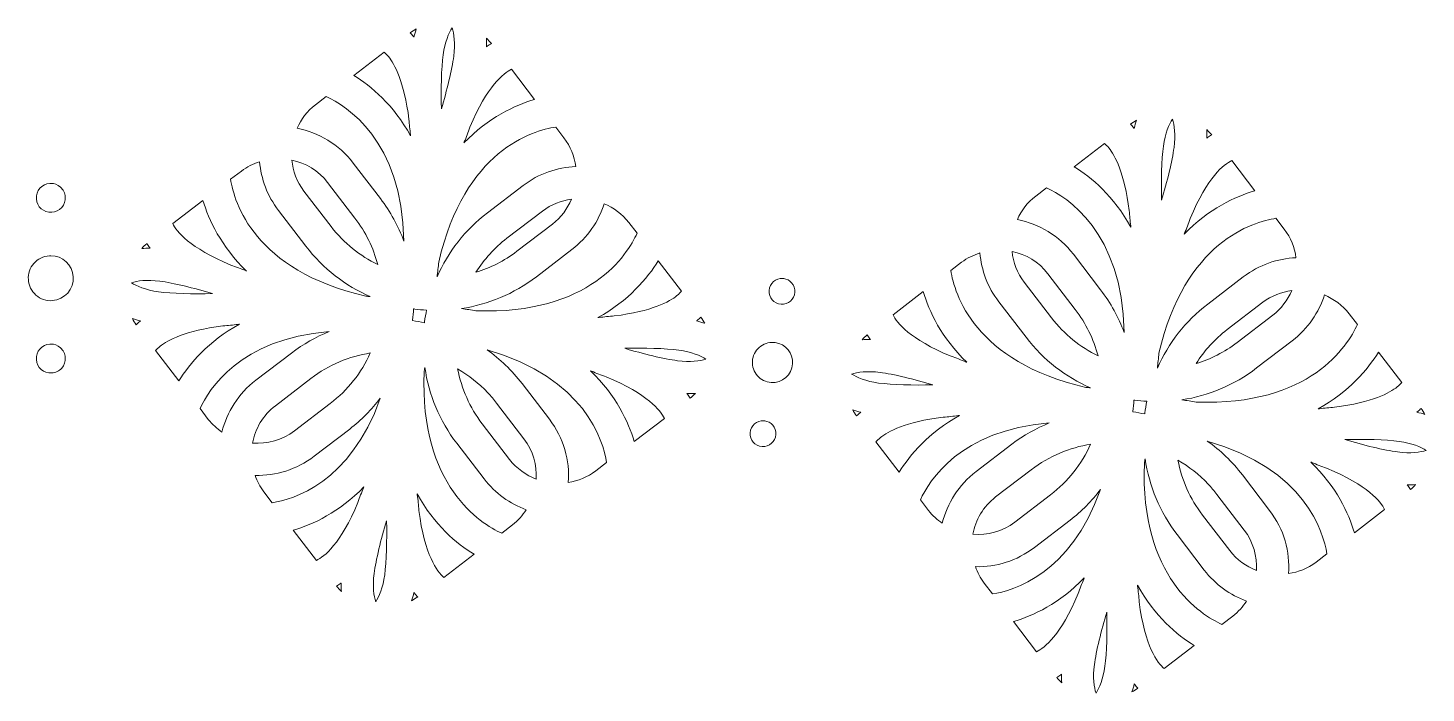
# Model space of a CAD drawing. Header units: millimetres. Extents: x 24 to 984, y -529 to -8.
# Drawn here: x 376.19 to 417.38, y -416.3 to -396.68 of the extents above; entities that cross this region are included whole.
import ezdxf

# ---------------------------------------------------------------- set-up
doc = ezdxf.new("R2010")
doc.units = ezdxf.units.MM
doc.header["$MEASUREMENT"] = 0
doc.layers.add('腰帶', color=7, linetype='Continuous', lineweight=0)

msp = doc.modelspace()

# ---------------------------------------------------------------- linework, layer by layer
at = {"layer": '腰帶', "color": 84, "lineweight": 20, "true_color": 0x2caa00}
for points, knots in [([(387.636, -396.711), (387.61, -396.788), (387.586, -396.867), (387.565, -396.951), (387.56, -396.945), (387.556, -396.937), (387.551, -396.931), (387.518, -396.891), (387.486, -396.859), (387.454, -396.824), (387.513, -396.784), (387.573, -396.744), (387.636, -396.711)], [0, 0, 0, 0, 1, 1, 1, 2, 2, 2, 3, 3, 3, 4, 4, 4, 4]), ([(388.426, -397.477), (388.476, -397.099), (388.595, -396.824), (388.691, -396.681), (388.745, -396.844), (388.788, -397.14), (388.738, -397.518), (388.686, -397.909), (388.536, -398.532), (388.373, -399.07), (388.356, -398.509), (388.374, -397.868), (388.426, -397.477)], [0, 0, 0, 0, 1, 1, 1, 2, 2, 2, 3, 3, 3, 4, 4, 4, 4]), ([(389.847, -397.143), (389.807, -397.167), (389.767, -397.19), (389.725, -397.22), (389.719, -397.225), (389.713, -397.231), (389.707, -397.236), (389.708, -397.15), (389.706, -397.067), (389.701, -396.986), (389.753, -397.034), (389.801, -397.088), (389.847, -397.143)], [0, 0, 0, 0, 1, 1, 1, 2, 2, 2, 3, 3, 3, 4, 4, 4, 4]), ([(385.794, -398.082), (385.794, -398.082), (386.69, -397.397), (386.69, -397.397), (386.728, -397.431), (386.773, -397.473), (386.818, -397.528), (386.996, -397.748), (387.277, -398.259), (387.419, -399.377), (387.429, -399.529), (387.444, -399.678), (387.465, -399.821), (387.466, -399.835), (387.467, -399.85), (387.468, -399.864), (386.964, -398.947), (386.302, -398.396), (385.794, -398.082)], [0, 0, 0, 0, 1, 1, 1, 2, 2, 2, 3, 3, 3, 4, 4, 4, 5, 5, 5, 6, 6, 6, 6]), ([(389.048, -400.044), (389.108, -399.907), (389.163, -399.762), (389.214, -399.612), (389.722, -398.386), (390.206, -398.012), (390.439, -397.901), (390.439, -397.901), (391.12, -398.79), (391.12, -398.79), (390.548, -398.961), (389.764, -399.32), (389.037, -400.074), (389.04, -400.064), (389.044, -400.054), (389.048, -400.044)], [0, 0, 0, 0, 1, 1, 1, 2, 2, 2, 3, 3, 3, 4, 4, 4, 5, 5, 5, 5]), ([(386.577, -401.714), (386.577, -401.714), (385.774, -400.665), (385.774, -400.665), (385.351, -400.112), (384.757, -399.766), (384.123, -399.64), (384.242, -399.376), (384.418, -399.135), (384.663, -398.948), (384.663, -398.948), (384.98, -398.705), (384.98, -398.705), (385.567, -398.97), (387.215, -399.983), (387.27, -402.968), (387.105, -402.523), (386.873, -402.101), (386.577, -401.714)], [0, 0, 0, 0, 1, 1, 1, 2, 2, 2, 3, 3, 3, 4, 4, 4, 5, 5, 5, 6, 6, 6, 6]), ([(408.857, -399.403), (408.831, -399.48), (408.807, -399.559), (408.786, -399.642), (408.781, -399.636), (408.777, -399.629), (408.772, -399.623), (408.739, -399.583), (408.707, -399.55), (408.675, -399.516), (408.734, -399.475), (408.794, -399.436), (408.857, -399.403)], [0, 0, 0, 0, 1, 1, 1, 2, 2, 2, 3, 3, 3, 4, 4, 4, 4]), ([(409.647, -400.168), (409.697, -399.79), (409.816, -399.516), (409.912, -399.373), (409.966, -399.536), (410.01, -399.832), (409.959, -400.21), (409.907, -400.601), (409.757, -401.224), (409.594, -401.761), (409.577, -401.2), (409.595, -400.559), (409.647, -400.168)], [0, 0, 0, 0, 1, 1, 1, 2, 2, 2, 3, 3, 3, 4, 4, 4, 4]), ([(388.296, -403.585), (389.056, -400.289), (391.069, -399.706), (391.742, -399.603), (391.742, -399.603), (391.986, -399.922), (391.986, -399.922), (392.181, -400.177), (392.29, -400.47), (392.332, -400.768), (391.788, -400.792), (391.245, -400.975), (390.78, -401.33), (390.78, -401.33), (389.731, -402.134), (389.731, -402.134), (389.075, -402.636), (388.571, -403.285), (388.247, -404.024), (388.265, -403.875), (388.281, -403.729), (388.296, -403.585)], [0, 0, 0, 0, 1, 1, 1, 2, 2, 2, 3, 3, 3, 4, 4, 4, 5, 5, 5, 6, 6, 6, 7, 7, 7, 7]), ([(411.069, -399.834), (411.028, -399.859), (410.989, -399.882), (410.947, -399.912), (410.94, -399.916), (410.934, -399.922), (410.928, -399.927), (410.93, -399.841), (410.927, -399.758), (410.922, -399.677), (410.974, -399.726), (411.022, -399.779), (411.069, -399.834)], [0, 0, 0, 0, 1, 1, 1, 2, 2, 2, 3, 3, 3, 4, 4, 4, 4]), ([(407.016, -400.773), (407.016, -400.773), (407.911, -400.088), (407.911, -400.088), (407.949, -400.122), (407.994, -400.164), (408.039, -400.22), (408.218, -400.439), (408.499, -400.951), (408.64, -402.069), (408.65, -402.22), (408.665, -402.37), (408.686, -402.513), (408.687, -402.527), (408.689, -402.541), (408.69, -402.555), (408.185, -401.638), (407.523, -401.087), (407.016, -400.773)], [0, 0, 0, 0, 1, 1, 1, 2, 2, 2, 3, 3, 3, 4, 4, 4, 5, 5, 5, 6, 6, 6, 6]), ([(382.481, -400.901), (382.648, -400.773), (382.831, -400.687), (383.02, -400.625), (383.063, -401.131), (383.243, -401.632), (383.574, -402.064), (383.574, -402.064), (384.378, -403.114), (384.378, -403.114), (384.893, -403.788), (385.552, -404.287), (386.279, -404.604), (386.234, -404.599), (386.19, -404.595), (386.144, -404.59), (382.849, -403.83), (382.265, -401.818), (382.163, -401.144), (382.163, -401.144), (382.481, -400.901), (382.481, -400.901)], [0, 0, 0, 0, 1, 1, 1, 2, 2, 2, 3, 3, 3, 4, 4, 4, 5, 5, 5, 6, 6, 6, 7, 7, 7, 7]), ([(385.023, -401.239), (385.023, -401.239), (385.826, -402.288), (385.826, -402.288), (386.144, -402.703), (386.37, -403.169), (386.499, -403.661), (385.978, -403.405), (385.505, -403.031), (385.128, -402.54), (385.128, -402.54), (384.325, -401.49), (384.325, -401.49), (384.115, -401.216), (384.002, -400.899), (383.968, -400.578), (384.373, -400.666), (384.752, -400.885), (385.023, -401.239)], [0, 0, 0, 0, 1, 1, 1, 2, 2, 2, 3, 3, 3, 4, 4, 4, 5, 5, 5, 6, 6, 6, 6]), ([(410.269, -402.735), (410.329, -402.598), (410.384, -402.453), (410.435, -402.304), (410.943, -401.077), (411.427, -400.704), (411.66, -400.592), (411.66, -400.592), (412.341, -401.481), (412.341, -401.481), (411.769, -401.652), (410.985, -402.011), (410.258, -402.766), (410.261, -402.755), (410.265, -402.746), (410.269, -402.735)], [0, 0, 0, 0, 1, 1, 1, 2, 2, 2, 3, 3, 3, 4, 4, 4, 5, 5, 5, 5]), ([(376.84, -401.267), (376.849, -401.266), (376.858, -401.266), (376.868, -401.266), (376.971, -401.266), (377.07, -401.303), (377.148, -401.372), (377.234, -401.447), (377.285, -401.551), (377.293, -401.664), (377.3, -401.778), (377.263, -401.887), (377.187, -401.973), (377.112, -402.059), (377.009, -402.11), (376.895, -402.117), (376.654, -402.131), (376.457, -401.954), (376.442, -401.72), (376.427, -401.485), (376.605, -401.282), (376.84, -401.267)], [0, 0, 0, 0, 1, 1, 1, 2, 2, 2, 3, 3, 3, 4, 4, 4, 5, 5, 5, 6, 6, 6, 7, 7, 7, 7]), ([(407.798, -404.406), (407.798, -404.406), (406.995, -403.356), (406.995, -403.356), (406.572, -402.803), (405.978, -402.457), (405.344, -402.331), (405.463, -402.068), (405.639, -401.826), (405.884, -401.639), (405.884, -401.639), (406.201, -401.397), (406.201, -401.397), (406.788, -401.662), (408.436, -402.674), (408.491, -405.66), (408.326, -405.215), (408.094, -404.792), (407.798, -404.406)], [0, 0, 0, 0, 1, 1, 1, 2, 2, 2, 3, 3, 3, 4, 4, 4, 5, 5, 5, 6, 6, 6, 6]), ([(381.349, -401.767), (381.52, -402.339), (381.879, -403.123), (382.634, -403.85), (382.623, -403.846), (382.614, -403.843), (382.603, -403.839), (382.466, -403.779), (382.321, -403.724), (382.172, -403.673), (380.945, -403.164), (380.572, -402.68), (380.46, -402.447), (380.46, -402.447), (381.349, -401.767), (381.349, -401.767)], [0, 0, 0, 0, 1, 1, 1, 2, 2, 2, 3, 3, 3, 4, 4, 4, 5, 5, 5, 5]), ([(393.17, -401.864), (393.447, -401.982), (393.701, -402.164), (393.897, -402.419), (393.897, -402.419), (394.14, -402.736), (394.14, -402.736), (393.86, -403.354), (392.755, -405.147), (389.392, -405.022), (389.253, -405), (389.113, -404.978), (388.969, -404.957), (389.746, -404.838), (390.505, -404.528), (391.173, -404.018), (391.173, -404.018), (392.222, -403.215), (392.222, -403.215), (392.687, -402.859), (393.005, -402.383), (393.17, -401.864)], [0, 0, 0, 0, 1, 1, 1, 2, 2, 2, 3, 3, 3, 4, 4, 4, 5, 5, 5, 6, 6, 6, 7, 7, 7, 7]), ([(389.39, -403.888), (389.632, -403.507), (389.937, -403.166), (390.305, -402.884), (390.305, -402.884), (391.355, -402.081), (391.355, -402.081), (391.611, -401.885), (391.905, -401.776), (392.205, -401.734), (392.086, -402.012), (391.904, -402.267), (391.648, -402.464), (391.648, -402.464), (390.598, -403.267), (390.598, -403.267), (390.225, -403.553), (389.815, -403.756), (389.39, -403.888)], [0, 0, 0, 0, 1, 1, 1, 2, 2, 2, 3, 3, 3, 4, 4, 4, 5, 5, 5, 6, 6, 6, 6]), ([(409.517, -406.276), (410.278, -402.981), (412.29, -402.397), (412.963, -402.295), (412.963, -402.295), (413.207, -402.613), (413.207, -402.613), (413.403, -402.869), (413.511, -403.161), (413.553, -403.459), (413.009, -403.483), (412.466, -403.666), (412.001, -404.022), (412.001, -404.022), (410.952, -404.825), (410.952, -404.825), (410.296, -405.327), (409.792, -405.976), (409.468, -406.716), (409.486, -406.567), (409.502, -406.421), (409.517, -406.276)], [0, 0, 0, 0, 1, 1, 1, 2, 2, 2, 3, 3, 3, 4, 4, 4, 5, 5, 5, 6, 6, 6, 7, 7, 7, 7]), ([(379.702, -403.039), (379.727, -403.079), (379.75, -403.119), (379.78, -403.161), (379.784, -403.167), (379.791, -403.174), (379.795, -403.18), (379.71, -403.178), (379.627, -403.181), (379.546, -403.186), (379.594, -403.134), (379.647, -403.086), (379.702, -403.039)], [0, 0, 0, 0, 1, 1, 1, 2, 2, 2, 3, 3, 3, 4, 4, 4, 4]), ([(376.91, -404.723), (376.735, -404.736), (376.563, -404.676), (376.43, -404.559), (376.297, -404.443), (376.217, -404.281), (376.206, -404.104), (376.194, -403.927), (376.252, -403.757), (376.369, -403.624), (376.486, -403.49), (376.647, -403.411), (376.824, -403.4), (376.838, -403.398), (376.853, -403.398), (376.867, -403.398), (377.214, -403.398), (377.506, -403.668), (377.529, -404.018), (377.553, -404.383), (377.275, -404.699), (376.91, -404.723)], [0, 0, 0, 0, 1, 1, 1, 2, 2, 2, 3, 3, 3, 4, 4, 4, 5, 5, 5, 6, 6, 6, 7, 7, 7, 7]), ([(394.763, -403.551), (394.763, -403.551), (395.448, -404.446), (395.448, -404.446), (395.414, -404.484), (395.372, -404.529), (395.316, -404.574), (395.097, -404.753), (394.585, -405.034), (393.468, -405.176), (393.316, -405.185), (393.166, -405.2), (393.023, -405.221), (393.009, -405.222), (392.995, -405.224), (392.981, -405.225), (393.898, -404.72), (394.449, -404.058), (394.763, -403.551)], [0, 0, 0, 0, 1, 1, 1, 2, 2, 2, 3, 3, 3, 4, 4, 4, 5, 5, 5, 6, 6, 6, 6]), ([(403.702, -403.592), (403.869, -403.465), (404.052, -403.378), (404.241, -403.317), (404.284, -403.823), (404.464, -404.323), (404.795, -404.756), (404.795, -404.756), (405.599, -405.805), (405.599, -405.805), (406.114, -406.479), (406.773, -406.978), (407.501, -407.296), (407.455, -407.291), (407.411, -407.287), (407.365, -407.282), (404.07, -406.522), (403.486, -404.509), (403.384, -403.836), (403.384, -403.836), (403.702, -403.592), (403.702, -403.592)], [0, 0, 0, 0, 1, 1, 1, 2, 2, 2, 3, 3, 3, 4, 4, 4, 5, 5, 5, 6, 6, 6, 7, 7, 7, 7]), ([(406.244, -403.93), (406.244, -403.93), (407.048, -404.98), (407.048, -404.98), (407.365, -405.395), (407.591, -405.86), (407.72, -406.353), (407.199, -406.096), (406.726, -405.723), (406.349, -405.231), (406.349, -405.231), (405.546, -404.181), (405.546, -404.181), (405.336, -403.907), (405.223, -403.59), (405.189, -403.27), (405.594, -403.358), (405.973, -403.576), (406.244, -403.93)], [0, 0, 0, 0, 1, 1, 1, 2, 2, 2, 3, 3, 3, 4, 4, 4, 5, 5, 5, 6, 6, 6, 6]), ([(398.658, -404.736), (398.582, -404.803), (398.484, -404.836), (398.382, -404.83), (398.168, -404.813), (398.014, -404.633), (398.028, -404.424), (398.042, -404.215), (398.224, -404.056), (398.433, -404.07), (398.442, -404.07), (398.45, -404.071), (398.459, -404.072), (398.55, -404.085), (398.633, -404.129), (398.694, -404.199), (398.761, -404.276), (398.794, -404.374), (398.788, -404.475), (398.781, -404.577), (398.735, -404.669), (398.658, -404.736)], [0, 0, 0, 0, 1, 1, 1, 2, 2, 2, 3, 3, 3, 4, 4, 4, 5, 5, 5, 6, 6, 6, 7, 7, 7, 7]), ([(380.078, -404.149), (380.469, -404.201), (381.092, -404.351), (381.629, -404.514), (381.068, -404.53), (380.427, -404.513), (380.036, -404.461), (379.658, -404.41), (379.384, -404.291), (379.241, -404.196), (379.404, -404.141), (379.7, -404.098), (380.078, -404.149)], [0, 0, 0, 0, 1, 1, 1, 2, 2, 2, 3, 3, 3, 4, 4, 4, 4]), ([(402.571, -404.458), (402.741, -405.03), (403.1, -405.814), (403.855, -406.542), (403.844, -406.538), (403.835, -406.534), (403.824, -406.53), (403.687, -406.47), (403.542, -406.415), (403.393, -406.364), (402.166, -405.856), (401.793, -405.372), (401.681, -405.139), (401.681, -405.139), (402.571, -404.458), (402.571, -404.458)], [0, 0, 0, 0, 1, 1, 1, 2, 2, 2, 3, 3, 3, 4, 4, 4, 5, 5, 5, 5]), ([(410.611, -406.58), (410.853, -406.198), (411.158, -405.857), (411.526, -405.576), (411.526, -405.576), (412.576, -404.772), (412.576, -404.772), (412.832, -404.576), (413.126, -404.467), (413.426, -404.425), (413.307, -404.704), (413.126, -404.959), (412.869, -405.155), (412.869, -405.155), (411.819, -405.958), (411.819, -405.958), (411.446, -406.244), (411.036, -406.447), (410.611, -406.58)], [0, 0, 0, 0, 1, 1, 1, 2, 2, 2, 3, 3, 3, 4, 4, 4, 5, 5, 5, 6, 6, 6, 6]), ([(414.392, -404.555), (414.668, -404.674), (414.922, -404.855), (415.118, -405.111), (415.118, -405.111), (415.361, -405.427), (415.361, -405.427), (415.082, -406.046), (413.976, -407.838), (410.614, -407.714), (410.474, -407.691), (410.334, -407.67), (410.19, -407.648), (410.967, -407.529), (411.726, -407.22), (412.394, -406.709), (412.394, -406.709), (413.443, -405.906), (413.443, -405.906), (413.908, -405.55), (414.226, -405.074), (414.392, -404.555)], [0, 0, 0, 0, 1, 1, 1, 2, 2, 2, 3, 3, 3, 4, 4, 4, 5, 5, 5, 6, 6, 6, 7, 7, 7, 7]), ([(379.491, -405.336), (379.451, -405.368), (379.418, -405.401), (379.384, -405.433), (379.343, -405.374), (379.304, -405.314), (379.272, -405.251), (379.348, -405.277), (379.427, -405.301), (379.51, -405.322), (379.504, -405.327), (379.497, -405.331), (379.491, -405.336)], [0, 0, 0, 0, 1, 1, 1, 2, 2, 2, 3, 3, 3, 4, 4, 4, 4]), ([(387.939, -405.001), (387.916, -405.115), (387.892, -405.228), (387.877, -405.345), (387.875, -405.355), (387.875, -405.365), (387.874, -405.375), (387.758, -405.351), (387.642, -405.328), (387.525, -405.313), (387.525, -405.308), (387.527, -405.303), (387.527, -405.298), (387.542, -405.187), (387.548, -405.076), (387.555, -404.965), (387.566, -404.967), (387.577, -404.97), (387.588, -404.971), (387.705, -404.987), (387.822, -404.994), (387.939, -405.001)], [0, 0, 0, 0, 1, 1, 1, 2, 2, 2, 3, 3, 3, 4, 4, 4, 5, 5, 5, 6, 6, 6, 7, 7, 7, 7]), ([(395.913, -405.307), (395.953, -405.274), (395.986, -405.242), (396.02, -405.21), (396.061, -405.269), (396.1, -405.329), (396.133, -405.392), (396.056, -405.366), (395.977, -405.342), (395.894, -405.321), (395.9, -405.316), (395.907, -405.312), (395.913, -405.307)], [0, 0, 0, 0, 1, 1, 1, 2, 2, 2, 3, 3, 3, 4, 4, 4, 4]), ([(380.641, -407.092), (380.641, -407.092), (379.956, -406.197), (379.956, -406.197), (379.99, -406.159), (380.032, -406.114), (380.088, -406.069), (380.307, -405.89), (380.819, -405.609), (381.937, -405.467), (382.088, -405.457), (382.238, -405.442), (382.381, -405.422), (382.395, -405.42), (382.409, -405.419), (382.423, -405.418), (381.506, -405.923), (380.955, -406.585), (380.641, -407.092)], [0, 0, 0, 0, 1, 1, 1, 2, 2, 2, 3, 3, 3, 4, 4, 4, 5, 5, 5, 6, 6, 6, 6]), ([(381.91, -408.598), (381.762, -408.495), (381.623, -408.375), (381.507, -408.224), (381.507, -408.224), (381.265, -407.907), (381.265, -407.907), (381.516, -407.351), (382.436, -405.845), (385.065, -405.638), (384.678, -405.796), (384.305, -406.002), (383.958, -406.268), (383.958, -406.268), (382.908, -407.071), (382.908, -407.071), (382.391, -407.466), (382.055, -408.011), (381.91, -408.598)], [0, 0, 0, 0, 1, 1, 1, 2, 2, 2, 3, 3, 3, 4, 4, 4, 5, 5, 5, 6, 6, 6, 6]), ([(377.187, -406.711), (377.112, -406.797), (377.009, -406.848), (376.895, -406.856), (376.654, -406.873), (376.457, -406.692), (376.442, -406.458), (376.427, -406.223), (376.605, -406.021), (376.84, -406.005), (376.849, -406.004), (376.858, -406.004), (376.868, -406.004), (376.971, -406.004), (377.07, -406.041), (377.148, -406.11), (377.234, -406.185), (377.285, -406.289), (377.293, -406.403), (377.3, -406.516), (377.263, -406.626), (377.187, -406.711)], [0, 0, 0, 0, 1, 1, 1, 2, 2, 2, 3, 3, 3, 4, 4, 4, 5, 5, 5, 6, 6, 6, 7, 7, 7, 7]), ([(395.326, -406.494), (394.935, -406.442), (394.312, -406.292), (393.775, -406.129), (394.336, -406.113), (394.977, -406.13), (395.368, -406.182), (395.746, -406.232), (396.02, -406.351), (396.164, -406.447), (396, -406.501), (395.704, -406.545), (395.326, -406.494)], [0, 0, 0, 0, 1, 1, 1, 2, 2, 2, 3, 3, 3, 4, 4, 4, 4]), ([(398.089, -407.138), (397.932, -407.129), (397.787, -407.056), (397.683, -406.937), (397.579, -406.818), (397.527, -406.665), (397.538, -406.507), (397.548, -406.35), (397.62, -406.205), (397.739, -406.101), (397.858, -405.997), (398.011, -405.946), (398.169, -405.956), (398.181, -405.957), (398.194, -405.959), (398.207, -405.96), (398.514, -406.001), (398.741, -406.274), (398.72, -406.587), (398.698, -406.913), (398.415, -407.16), (398.089, -407.138)], [0, 0, 0, 0, 1, 1, 1, 2, 2, 2, 3, 3, 3, 4, 4, 4, 5, 5, 5, 6, 6, 6, 7, 7, 7, 7]), ([(400.923, -405.731), (400.948, -405.771), (400.971, -405.811), (401.001, -405.853), (401.006, -405.859), (401.012, -405.865), (401.016, -405.871), (400.931, -405.87), (400.848, -405.872), (400.767, -405.877), (400.815, -405.825), (400.869, -405.777), (400.923, -405.731)], [0, 0, 0, 0, 1, 1, 1, 2, 2, 2, 3, 3, 3, 4, 4, 4, 4]), ([(383.483, -407.821), (383.483, -407.821), (384.532, -407.018), (384.532, -407.018), (385.062, -406.613), (385.664, -406.365), (386.281, -406.267), (386.02, -406.85), (385.618, -407.361), (385.099, -407.758), (385.099, -407.758), (384.049, -408.562), (384.049, -408.562), (383.682, -408.843), (383.24, -408.955), (382.811, -408.922), (382.892, -408.499), (383.115, -408.103), (383.483, -407.821)], [0, 0, 0, 0, 1, 1, 1, 2, 2, 2, 3, 3, 3, 4, 4, 4, 5, 5, 5, 6, 6, 6, 6]), ([(392.923, -409.742), (392.678, -409.93), (392.399, -410.037), (392.114, -410.083), (392.158, -409.437), (391.979, -408.774), (391.556, -408.221), (391.556, -408.221), (390.753, -407.171), (390.753, -407.171), (390.452, -406.778), (390.102, -406.445), (389.719, -406.171), (392.61, -407.004), (393.144, -408.858), (393.241, -409.499), (393.241, -409.499), (392.923, -409.742), (392.923, -409.742)], [0, 0, 0, 0, 1, 1, 1, 2, 2, 2, 3, 3, 3, 4, 4, 4, 5, 5, 5, 6, 6, 6, 6]), ([(415.984, -406.242), (415.984, -406.242), (416.669, -407.137), (416.669, -407.137), (416.635, -407.176), (416.593, -407.22), (416.537, -407.266), (416.318, -407.444), (415.806, -407.725), (414.689, -407.867), (414.537, -407.877), (414.388, -407.892), (414.245, -407.913), (414.23, -407.914), (414.216, -407.915), (414.202, -407.916), (415.119, -407.412), (415.67, -406.75), (415.984, -406.242)], [0, 0, 0, 0, 1, 1, 1, 2, 2, 2, 3, 3, 3, 4, 4, 4, 5, 5, 5, 6, 6, 6, 6]), ([(390.467, -411.338), (390.467, -411.338), (390.151, -411.58), (390.151, -411.58), (389.532, -411.301), (387.74, -410.195), (387.864, -406.833), (387.872, -406.787), (387.879, -406.742), (387.887, -406.695), (388.004, -407.501), (388.321, -408.267), (388.827, -408.929), (388.827, -408.929), (389.63, -409.978), (389.63, -409.978), (389.961, -410.411), (390.397, -410.716), (390.874, -410.889), (390.765, -411.056), (390.634, -411.21), (390.467, -411.338)], [0, 0, 0, 0, 1, 1, 1, 2, 2, 2, 3, 3, 3, 4, 4, 4, 5, 5, 5, 6, 6, 6, 7, 7, 7, 7]), ([(390.381, -409.404), (390.381, -409.404), (389.578, -408.354), (389.578, -408.354), (389.209, -407.872), (388.967, -407.32), (388.854, -406.738), (389.177, -406.925), (389.479, -407.159), (389.744, -407.442), (389.835, -407.537), (389.921, -407.639), (390.002, -407.746), (390.002, -407.746), (390.806, -408.795), (390.806, -408.795), (391.077, -409.15), (391.188, -409.573), (391.168, -409.987), (390.867, -409.87), (390.591, -409.678), (390.381, -409.404)], [0, 0, 0, 0, 1, 1, 1, 2, 2, 2, 3, 3, 3, 4, 4, 4, 5, 5, 5, 6, 6, 6, 7, 7, 7, 7]), ([(394.055, -408.876), (393.884, -408.304), (393.525, -407.52), (392.77, -406.793), (392.781, -406.797), (392.79, -406.8), (392.801, -406.804), (392.938, -406.864), (393.083, -406.919), (393.232, -406.97), (394.459, -407.479), (394.832, -407.962), (394.944, -408.196), (394.944, -408.196), (394.055, -408.876), (394.055, -408.876)], [0, 0, 0, 0, 1, 1, 1, 2, 2, 2, 3, 3, 3, 4, 4, 4, 5, 5, 5, 5]), ([(401.299, -406.84), (401.69, -406.892), (402.313, -407.042), (402.85, -407.205), (402.289, -407.222), (401.649, -407.204), (401.257, -407.152), (400.879, -407.102), (400.605, -406.983), (400.462, -406.888), (400.625, -406.833), (400.921, -406.79), (401.299, -406.84)], [0, 0, 0, 0, 1, 1, 1, 2, 2, 2, 3, 3, 3, 4, 4, 4, 4]), ([(383.388, -410.682), (383.388, -410.682), (383.145, -410.364), (383.145, -410.364), (383.029, -410.213), (382.949, -410.047), (382.888, -409.877), (383.493, -409.89), (384.107, -409.708), (384.624, -409.312), (384.624, -409.312), (385.673, -408.509), (385.673, -408.509), (386.018, -408.245), (386.317, -407.938), (386.575, -407.602), (385.689, -410.107), (383.995, -410.59), (383.388, -410.682)], [0, 0, 0, 0, 1, 1, 1, 2, 2, 2, 3, 3, 3, 4, 4, 4, 5, 5, 5, 6, 6, 6, 6]), ([(395.702, -407.604), (395.677, -407.563), (395.654, -407.524), (395.624, -407.482), (395.62, -407.475), (395.614, -407.469), (395.609, -407.463), (395.694, -407.465), (395.777, -407.462), (395.857, -407.457), (395.81, -407.509), (395.757, -407.557), (395.702, -407.604)], [0, 0, 0, 0, 1, 1, 1, 2, 2, 2, 3, 3, 3, 4, 4, 4, 4]), ([(409.161, -407.692), (409.137, -407.806), (409.113, -407.92), (409.098, -408.036), (409.096, -408.046), (409.097, -408.056), (409.095, -408.066), (408.979, -408.042), (408.863, -408.019), (408.746, -408.004), (408.747, -407.999), (408.748, -407.995), (408.749, -407.99), (408.763, -407.878), (408.769, -407.767), (408.777, -407.656), (408.788, -407.658), (408.798, -407.661), (408.809, -407.662), (408.926, -407.678), (409.043, -407.685), (409.161, -407.692)], [0, 0, 0, 0, 1, 1, 1, 2, 2, 2, 3, 3, 3, 4, 4, 4, 5, 5, 5, 6, 6, 6, 7, 7, 7, 7]), ([(400.712, -408.027), (400.672, -408.06), (400.639, -408.092), (400.605, -408.125), (400.564, -408.065), (400.526, -408.005), (400.493, -407.943), (400.57, -407.969), (400.648, -407.993), (400.731, -408.013), (400.725, -408.018), (400.718, -408.022), (400.712, -408.027)], [0, 0, 0, 0, 1, 1, 1, 2, 2, 2, 3, 3, 3, 4, 4, 4, 4]), ([(401.862, -409.784), (401.862, -409.784), (401.177, -408.889), (401.177, -408.889), (401.211, -408.85), (401.254, -408.805), (401.309, -408.76), (401.528, -408.582), (402.04, -408.301), (403.158, -408.159), (403.31, -408.149), (403.459, -408.134), (403.602, -408.113), (403.616, -408.112), (403.63, -408.111), (403.644, -408.11), (402.727, -408.614), (402.176, -409.276), (401.862, -409.784)], [0, 0, 0, 0, 1, 1, 1, 2, 2, 2, 3, 3, 3, 4, 4, 4, 5, 5, 5, 6, 6, 6, 6]), ([(417.135, -407.998), (417.175, -407.966), (417.207, -407.933), (417.241, -407.901), (417.282, -407.96), (417.321, -408.021), (417.354, -408.083), (417.277, -408.057), (417.198, -408.033), (417.115, -408.013), (417.121, -408.008), (417.129, -408.003), (417.135, -407.998)], [0, 0, 0, 0, 1, 1, 1, 2, 2, 2, 3, 3, 3, 4, 4, 4, 4]), ([(398.1, -408.931), (398.024, -408.998), (397.926, -409.031), (397.824, -409.025), (397.609, -409.012), (397.456, -408.829), (397.47, -408.619), (397.484, -408.41), (397.666, -408.251), (397.875, -408.265), (397.884, -408.266), (397.892, -408.266), (397.901, -408.268), (397.992, -408.28), (398.075, -408.324), (398.136, -408.395), (398.203, -408.471), (398.236, -408.569), (398.23, -408.671), (398.223, -408.772), (398.177, -408.865), (398.1, -408.931)], [0, 0, 0, 0, 1, 1, 1, 2, 2, 2, 3, 3, 3, 4, 4, 4, 5, 5, 5, 6, 6, 6, 7, 7, 7, 7]), ([(403.131, -411.29), (402.983, -411.186), (402.844, -411.066), (402.728, -410.915), (402.728, -410.915), (402.486, -410.598), (402.486, -410.598), (402.737, -410.042), (403.657, -408.536), (406.286, -408.329), (405.9, -408.488), (405.526, -408.693), (405.179, -408.959), (405.179, -408.959), (404.129, -409.762), (404.129, -409.762), (403.613, -410.158), (403.276, -410.702), (403.131, -411.29)], [0, 0, 0, 0, 1, 1, 1, 2, 2, 2, 3, 3, 3, 4, 4, 4, 5, 5, 5, 6, 6, 6, 6]), ([(404.704, -410.513), (404.704, -410.513), (405.754, -409.71), (405.754, -409.71), (406.283, -409.304), (406.885, -409.057), (407.502, -408.958), (407.241, -409.541), (406.839, -410.053), (406.32, -410.45), (406.32, -410.45), (405.271, -411.253), (405.271, -411.253), (404.903, -411.534), (404.461, -411.646), (404.033, -411.613), (404.113, -411.191), (404.336, -410.794), (404.704, -410.513)], [0, 0, 0, 0, 1, 1, 1, 2, 2, 2, 3, 3, 3, 4, 4, 4, 5, 5, 5, 6, 6, 6, 6]), ([(414.144, -412.434), (413.899, -412.621), (413.62, -412.728), (413.335, -412.774), (413.379, -412.129), (413.2, -411.465), (412.777, -410.912), (412.777, -410.912), (411.974, -409.863), (411.974, -409.863), (411.673, -409.47), (411.323, -409.136), (410.94, -408.863), (413.831, -409.696), (414.365, -411.549), (414.462, -412.19), (414.462, -412.19), (414.144, -412.434), (414.144, -412.434)], [0, 0, 0, 0, 1, 1, 1, 2, 2, 2, 3, 3, 3, 4, 4, 4, 5, 5, 5, 6, 6, 6, 6]), ([(416.547, -409.186), (416.156, -409.134), (415.533, -408.983), (414.996, -408.821), (415.557, -408.804), (416.198, -408.822), (416.589, -408.874), (416.967, -408.924), (417.242, -409.043), (417.385, -409.138), (417.222, -409.193), (416.926, -409.236), (416.547, -409.186)], [0, 0, 0, 0, 1, 1, 1, 2, 2, 2, 3, 3, 3, 4, 4, 4, 4]), ([(411.689, -414.029), (411.689, -414.029), (411.372, -414.272), (411.372, -414.272), (410.753, -413.992), (408.961, -412.887), (409.086, -409.524), (409.093, -409.478), (409.101, -409.433), (409.108, -409.387), (409.225, -410.193), (409.542, -410.958), (410.048, -411.62), (410.048, -411.62), (410.851, -412.67), (410.851, -412.67), (411.182, -413.102), (411.618, -413.407), (412.095, -413.581), (411.987, -413.747), (411.855, -413.902), (411.689, -414.029)], [0, 0, 0, 0, 1, 1, 1, 2, 2, 2, 3, 3, 3, 4, 4, 4, 5, 5, 5, 6, 6, 6, 7, 7, 7, 7]), ([(411.602, -412.095), (411.602, -412.095), (410.799, -411.046), (410.799, -411.046), (410.43, -410.563), (410.188, -410.012), (410.075, -409.43), (410.399, -409.616), (410.7, -409.85), (410.966, -410.133), (411.056, -410.229), (411.142, -410.33), (411.224, -410.437), (411.224, -410.437), (412.027, -411.487), (412.027, -411.487), (412.298, -411.841), (412.41, -412.264), (412.389, -412.678), (412.088, -412.562), (411.812, -412.37), (411.602, -412.095)], [0, 0, 0, 0, 1, 1, 1, 2, 2, 2, 3, 3, 3, 4, 4, 4, 5, 5, 5, 6, 6, 6, 7, 7, 7, 7]), ([(415.276, -411.568), (415.105, -410.995), (414.746, -410.211), (413.991, -409.484), (414.002, -409.488), (414.012, -409.492), (414.022, -409.495), (414.159, -409.555), (414.304, -409.611), (414.453, -409.662), (415.68, -410.17), (416.053, -410.654), (416.165, -410.887), (416.165, -410.887), (415.276, -411.568), (415.276, -411.568)], [0, 0, 0, 0, 1, 1, 1, 2, 2, 2, 3, 3, 3, 4, 4, 4, 5, 5, 5, 5]), ([(386.083, -410.242), (386.023, -410.378), (385.967, -410.524), (385.916, -410.673), (385.408, -411.9), (384.924, -412.273), (384.691, -412.385), (384.691, -412.385), (384.01, -411.495), (384.01, -411.495), (384.583, -411.325), (385.367, -410.966), (386.094, -410.211), (386.09, -410.222), (386.086, -410.231), (386.083, -410.242)], [0, 0, 0, 0, 1, 1, 1, 2, 2, 2, 3, 3, 3, 4, 4, 4, 5, 5, 5, 5]), ([(416.923, -410.295), (416.898, -410.255), (416.875, -410.215), (416.845, -410.173), (416.841, -410.167), (416.835, -410.161), (416.83, -410.154), (416.916, -410.156), (416.998, -410.154), (417.079, -410.149), (417.031, -410.2), (416.978, -410.248), (416.923, -410.295)], [0, 0, 0, 0, 1, 1, 1, 2, 2, 2, 3, 3, 3, 4, 4, 4, 4]), ([(388.447, -412.884), (388.251, -412.715), (387.881, -412.229), (387.711, -410.912), (387.701, -410.754), (387.686, -410.6), (387.664, -410.452), (387.663, -410.441), (387.662, -410.431), (387.661, -410.419), (388.165, -411.338), (388.828, -411.89), (389.336, -412.204), (389.336, -412.204), (388.447, -412.884), (388.447, -412.884)], [0, 0, 0, 0, 1, 1, 1, 2, 2, 2, 3, 3, 3, 4, 4, 4, 5, 5, 5, 5]), ([(404.609, -413.373), (404.609, -413.373), (404.366, -413.055), (404.366, -413.055), (404.25, -412.904), (404.171, -412.738), (404.109, -412.568), (404.714, -412.582), (405.328, -412.4), (405.845, -412.004), (405.845, -412.004), (406.895, -411.2), (406.895, -411.2), (407.239, -410.937), (407.539, -410.63), (407.796, -410.293), (406.91, -412.798), (405.216, -413.281), (404.609, -413.373)], [0, 0, 0, 0, 1, 1, 1, 2, 2, 2, 3, 3, 3, 4, 4, 4, 5, 5, 5, 6, 6, 6, 6]), ([(386.705, -412.808), (386.654, -413.187), (386.535, -413.461), (386.44, -413.604), (386.385, -413.441), (386.342, -413.145), (386.392, -412.767), (386.444, -412.376), (386.595, -411.753), (386.758, -411.215), (386.774, -411.777), (386.757, -412.417), (386.705, -412.808)], [0, 0, 0, 0, 1, 1, 1, 2, 2, 2, 3, 3, 3, 4, 4, 4, 4]), ([(385.284, -413.143), (385.324, -413.118), (385.363, -413.095), (385.405, -413.065), (385.411, -413.06), (385.417, -413.054), (385.424, -413.05), (385.422, -413.135), (385.424, -413.217), (385.429, -413.298), (385.378, -413.25), (385.33, -413.197), (385.284, -413.143)], [0, 0, 0, 0, 1, 1, 1, 2, 2, 2, 3, 3, 3, 4, 4, 4, 4]), ([(407.304, -412.933), (407.244, -413.07), (407.188, -413.215), (407.137, -413.364), (406.629, -414.591), (406.145, -414.964), (405.912, -415.076), (405.912, -415.076), (405.231, -414.187), (405.231, -414.187), (405.804, -414.016), (406.588, -413.657), (407.315, -412.902), (407.311, -412.913), (407.307, -412.922), (407.304, -412.933)], [0, 0, 0, 0, 1, 1, 1, 2, 2, 2, 3, 3, 3, 4, 4, 4, 5, 5, 5, 5]), ([(409.668, -415.576), (409.472, -415.407), (409.102, -414.92), (408.932, -413.603), (408.922, -413.446), (408.907, -413.291), (408.885, -413.143), (408.884, -413.132), (408.883, -413.122), (408.882, -413.111), (409.386, -414.029), (410.049, -414.581), (410.557, -414.895), (410.557, -414.895), (409.668, -415.576), (409.668, -415.576)], [0, 0, 0, 0, 1, 1, 1, 2, 2, 2, 3, 3, 3, 4, 4, 4, 5, 5, 5, 5]), ([(387.495, -413.573), (387.521, -413.496), (387.545, -413.417), (387.566, -413.334), (387.57, -413.341), (387.575, -413.348), (387.58, -413.354), (387.612, -413.394), (387.644, -413.427), (387.676, -413.461), (387.617, -413.502), (387.557, -413.541), (387.495, -413.573)], [0, 0, 0, 0, 1, 1, 1, 2, 2, 2, 3, 3, 3, 4, 4, 4, 4]), ([(407.926, -415.5), (407.875, -415.878), (407.756, -416.152), (407.661, -416.296), (407.606, -416.132), (407.563, -415.836), (407.613, -415.458), (407.665, -415.067), (407.816, -414.444), (407.979, -413.907), (407.995, -414.468), (407.978, -415.109), (407.926, -415.5)], [0, 0, 0, 0, 1, 1, 1, 2, 2, 2, 3, 3, 3, 4, 4, 4, 4]), ([(406.505, -415.834), (406.545, -415.81), (406.585, -415.786), (406.626, -415.756), (406.632, -415.752), (406.638, -415.746), (406.645, -415.741), (406.643, -415.826), (406.646, -415.909), (406.65, -415.989), (406.599, -415.942), (406.551, -415.889), (406.505, -415.834)], [0, 0, 0, 0, 1, 1, 1, 2, 2, 2, 3, 3, 3, 4, 4, 4, 4]), ([(408.716, -416.264), (408.742, -416.188), (408.766, -416.109), (408.787, -416.026), (408.792, -416.032), (408.796, -416.039), (408.801, -416.045), (408.833, -416.085), (408.865, -416.119), (408.897, -416.153), (408.838, -416.193), (408.778, -416.232), (408.716, -416.264)], [0, 0, 0, 0, 1, 1, 1, 2, 2, 2, 3, 3, 3, 4, 4, 4, 4])]:
    msp.add_open_spline(points, degree=3, knots=knots, dxfattribs=at)

doc.saveas('drawing.dxf')
